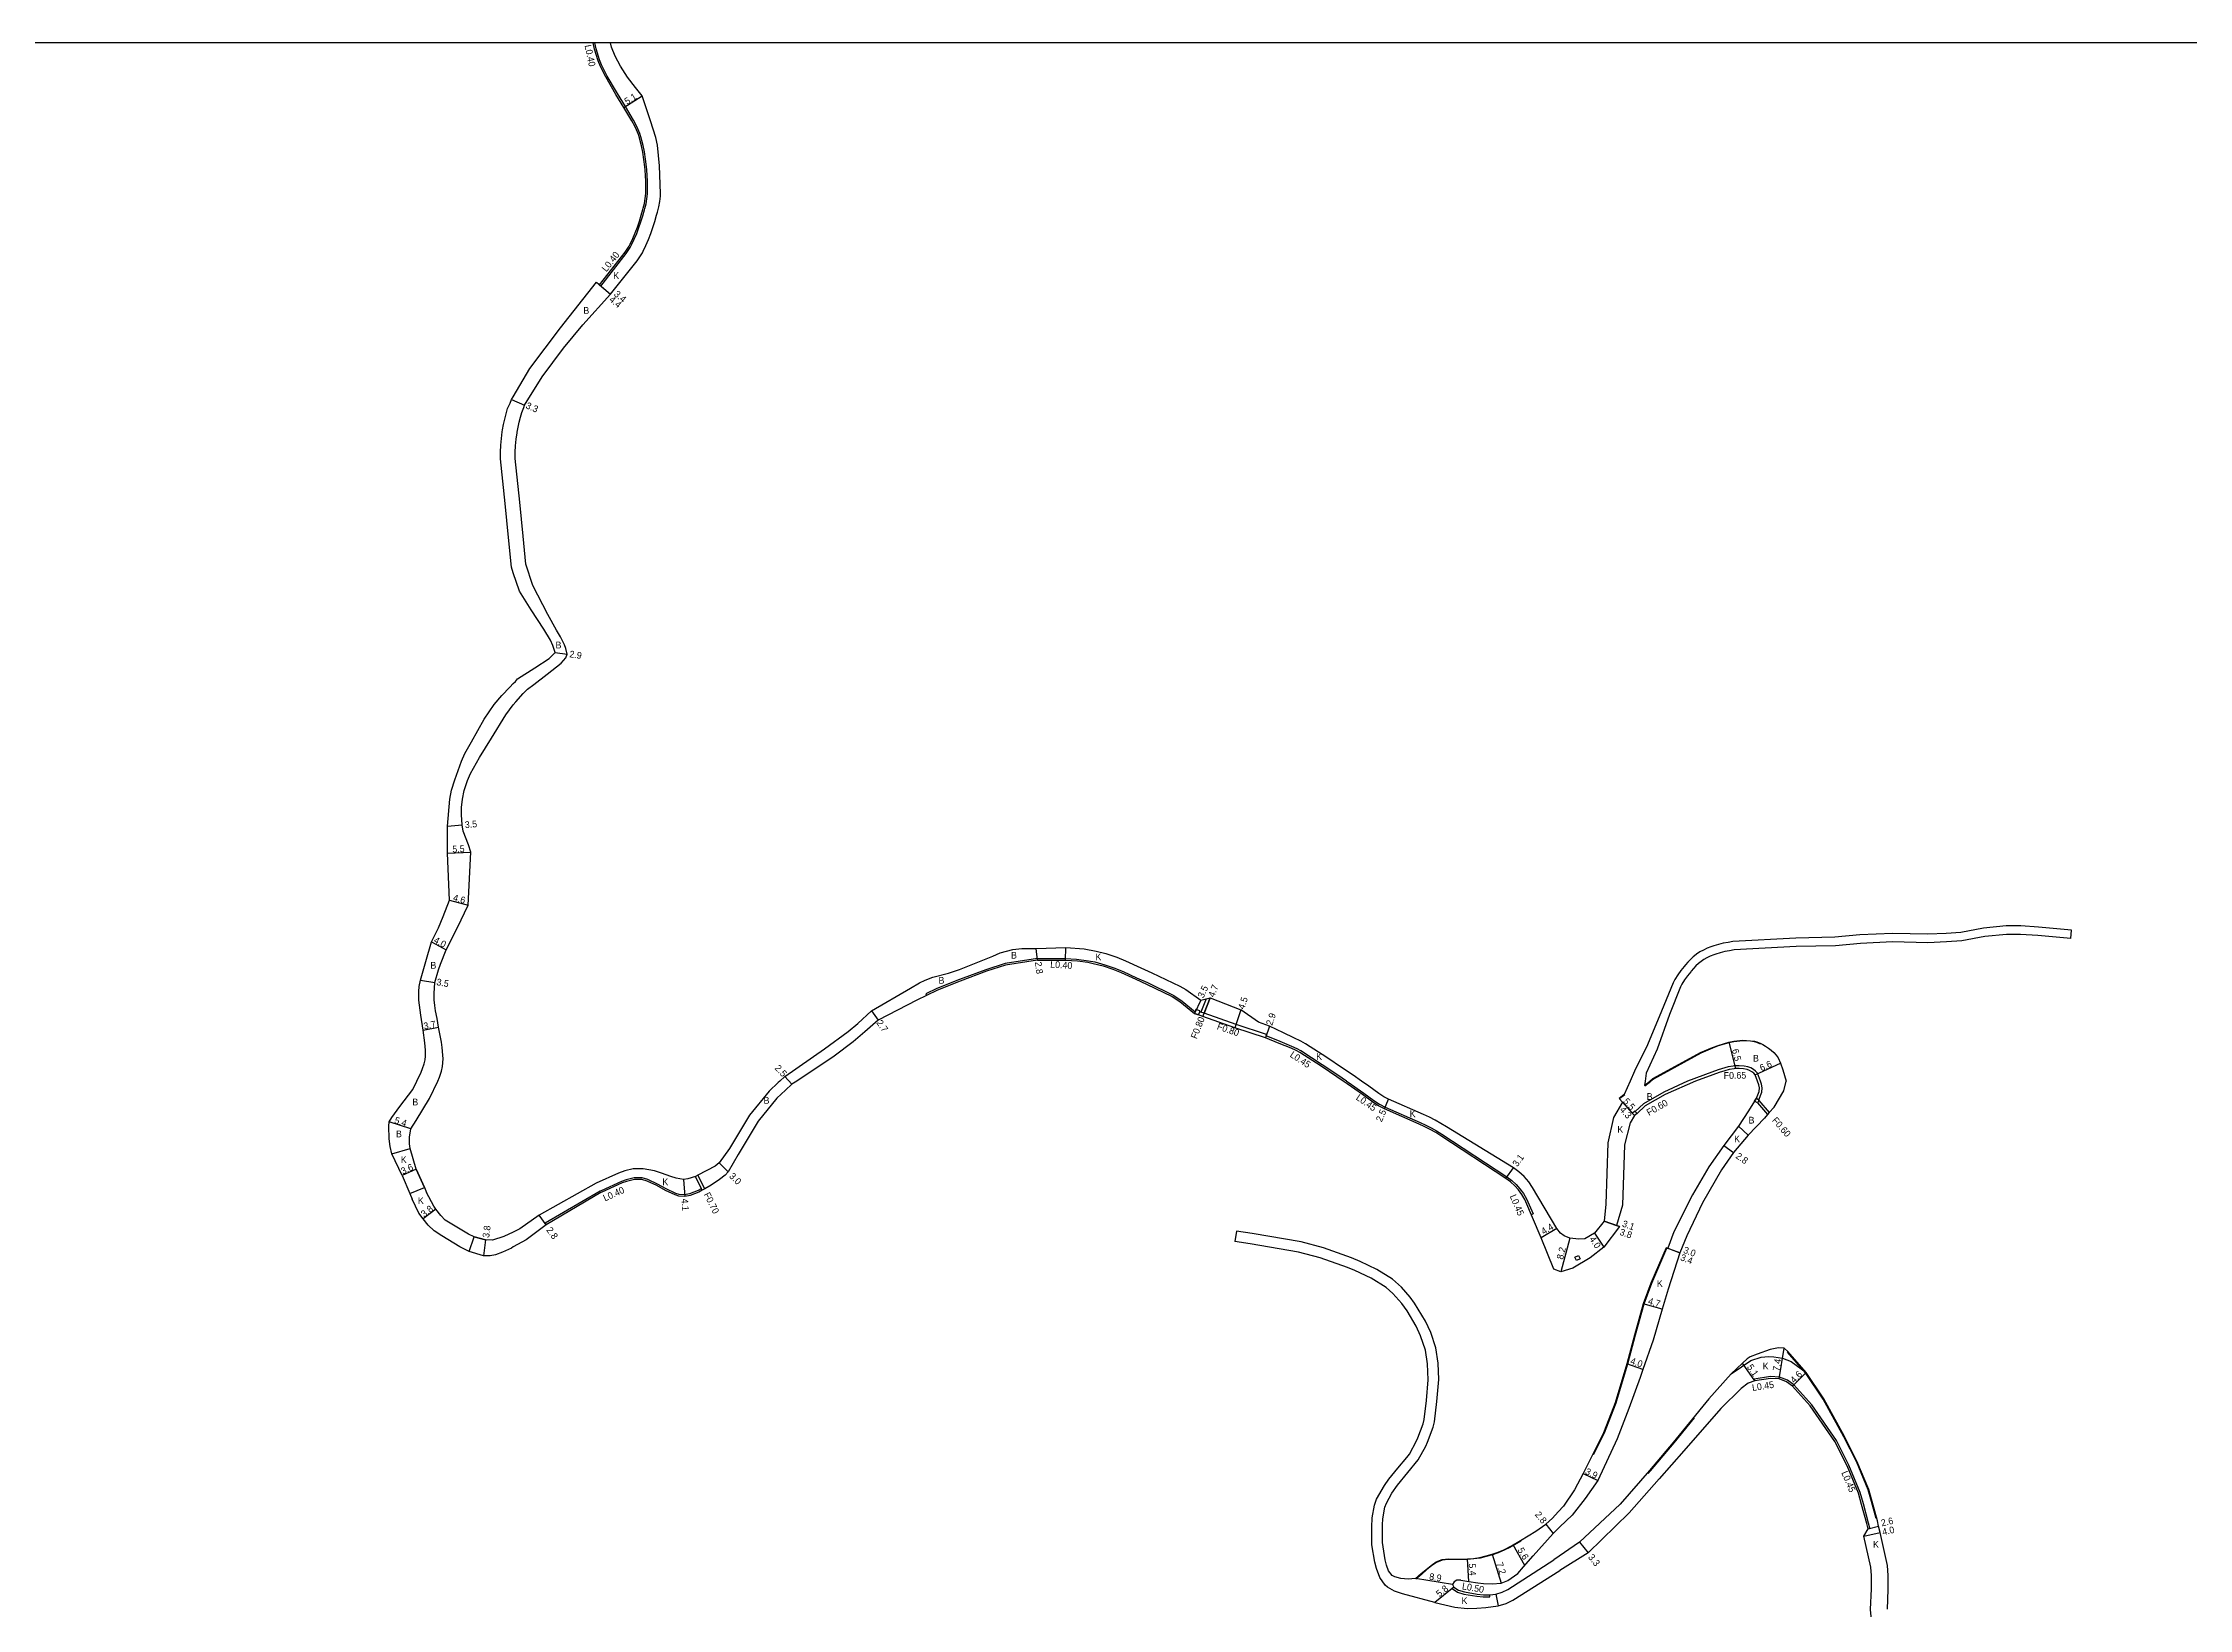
# Model space of a CAD drawing. Header units: metres. Extents: x -28000 to -24000, y -105000 to -102000.
# Drawn here: x -26394 to -25884, y -102372 to -102000 of the extents above; entities that cross this region are included whole.
import ezdxf

# ---------------------------------------------------------------- set-up
doc = ezdxf.new("R2010")
doc.units = ezdxf.units.M
doc.header["$LTSCALE"] = 2.5
for name, color, linetype in [('側溝・桝', 7, 'Continuous'), ('図郭', 7, 'Continuous'), ('幅員', 7, 'Continuous'), ('歩道・分離帯・安全施設', 7, 'Continuous'), ('舗装', 7, 'Continuous'), ('道路', 7, 'Continuous')]:
    doc.layers.add(name, color=color, linetype=linetype)
doc.styles.get("Standard").update_dxf_attribs({"font": ''})
doc.styles.get('Standard').set_extended_font_data('@MS PGothic')

msp = doc.modelspace()

# ---------------------------------------------------------------- linework, layer by layer
at = {"layer": '側溝・桝'}
for points in [[(-26251.86, -102022.28), (-26252.11, -102021.53), (-26252.56, -102020.37), (-26252.97, -102019.54), (-26253.66, -102018.33), (-26255.54, -102015.12), (-26257.43, -102012.01), (-26259.85, -102007.87), (-26261.24, -102005.17), (-26261.71, -102003.99), (-26262.52, -102001.41), (-26262.81, -102000)], [(-26261.69, -102057.49), (-26261.38, -102057.75), (-26255.35, -102050), (-26254.4, -102048.57), (-26254.06, -102047.94), (-26253.43, -102046.61), (-26252.85, -102045.25), (-26252.33, -102043.87), (-26251.85, -102042.47), (-26251.41, -102041.06), (-26251.01, -102039.65), (-26250.92, -102039.33), (-26250.65, -102038.18), (-26250.45, -102037), (-26250.32, -102035.82), (-26250.31, -102035.55), (-26250.26, -102034.2), (-26250.28, -102032.85), (-26250.35, -102031.49), (-26250.46, -102030.15), (-26250.53, -102029.41), (-26250.75, -102027.63), (-26251.04, -102025.87), (-26251.36, -102024.33), (-26251.64, -102023.14), (-26251.86, -102022.28)], [(-26157.69, -102217.44), (-26165.32, -102218.68), (-26169.93, -102220.12), (-26176.16, -102222.45), (-26181.55, -102224.59), (-26184.21, -102225.86), (-26184.03, -102226.22)], [(-26157.69, -102217.44), (-26150.98, -102217.43), (-26148.38, -102217.61), (-26145.52, -102217.99), (-26144.03, -102218.28), (-26141.66, -102218.94), (-26139.53, -102219.68), (-26137.34, -102220.57), (-26134.15, -102222.03), (-26131.56, -102223.19), (-26125.24, -102226.22), (-26123.26, -102227.58), (-26120.2, -102230.13)], [(-26103.24, -102235.51), (-26110.49, -102233.14), (-26118.07, -102230.48), (-26118.83, -102230.21), (-26119.13, -102230.11)], [(-26117.61, -102227.07), (-26118.83, -102230.21)], [(-26116.66, -102226.84), (-26118.07, -102230.48)], [(-26103.35, -102235.84), (-26103.5, -102236.27)], [(-26103.35, -102235.84), (-26103.24, -102235.51)], [(-26084.25, -102246.56), (-26086.32, -102245.17), (-26090.06, -102242.69), (-26095.1, -102239.4), (-26096.01, -102238.91), (-26097.21, -102238.35), (-26100.04, -102237.2), (-26103.35, -102235.84)], [(-26084.25, -102246.56), (-26083.84, -102246.84), (-26080.17, -102249.42), (-26077.74, -102251.2), (-26076.43, -102252.05), (-26075.05, -102252.79), (-26066.79, -102256.4), (-26065.44, -102257.02), (-26064.13, -102257.68), (-26062.85, -102258.4), (-26061.57, -102259.17), (-26046.14, -102269.31), (-26044.99, -102270.17), (-26043.97, -102271.11), (-26043.05, -102272.15), (-26042.23, -102273.29), (-26041.47, -102274.53), (-26039.94, -102278.14), (-26040.36, -102278.31)], [(-26003.22, -102246.57), (-26008.84, -102249.2), (-26013.67, -102251.95), (-26015.68, -102253.76)], [(-25985.93, -102246.57), (-25986.62, -102244.73), (-25987.06, -102244.19), (-25987.6, -102243.8), (-25988.23, -102243.44), (-25988.89, -102243.2), (-25989.82, -102243.02), (-25990.94, -102242.92), (-25991.85, -102242.95), (-25992.41, -102243), (-25993.58, -102243.22), (-25994.42, -102243.44), (-25995.93, -102243.92), (-25997.48, -102244.48), (-26003.22, -102246.57)], [(-25986.32, -102251.01), (-25985.61, -102249.18), (-25985.53, -102248.16), (-25985.65, -102247.32), (-25985.93, -102246.57)], [(-25986.62, -102251.76), (-25984.24, -102254.51)], [(-25986.29, -102251.22), (-25983.84, -102254.06)], [(-26237.5, -102272.13), (-26237.52, -102272.15), (-26238.3, -102272.59), (-26240.32, -102273.36), (-26241.49, -102273.62), (-26242.74, -102273.52), (-26243.56, -102273.24), (-26245.87, -102272.18), (-26247.93, -102271.03), (-26250.2, -102269.95), (-26251.59, -102269.52), (-26253.47, -102269.52), (-26255.39, -102270.01), (-26256.44, -102270.41), (-26261.33, -102272.61), (-26261.55, -102272.72), (-26274.57, -102280.33)], [(-26237.32, -102272.49), (-26237.5, -102272.13), (-26238.92, -102269.26)], [(-26236.71, -102272.15), (-26238.31, -102268.93)], [(-26274.57, -102280.33), (-26274.37, -102280.68)], [(-25978.01, -102318.68), (-25979.49, -102317.58), (-25981.37, -102316.87), (-25983.53, -102316.75), (-25987.4, -102317.34), (-25987.29, -102317.77)], [(-25961.48, -102346.99), (-25962.22, -102344.3), (-25964.95, -102337.78), (-25967.89, -102331.95), (-25973.74, -102323.44), (-25978.01, -102318.68)], [(-25960.37, -102352.89), (-25959.93, -102352.79), (-25960.23, -102351.54), (-25961.48, -102346.99)], [(-26058.77, -102366.79), (-26059.17, -102367.13), (-26057.85, -102367.96), (-26056.35, -102368.4), (-26053.3, -102368.94), (-26051.75, -102369.11), (-26050.2, -102369.06), (-26050.24, -102368.56)]]:
    msp.add_lwpolyline(points, dxfattribs=at)
for points in [[(-26120.34, -102230.53), (-26119.39, -102230.86), (-26119.13, -102230.11), (-26119.06, -102229.92), (-26120.01, -102229.59), (-26120.2, -102230.13)], [(-25986.88, -102250.66), (-25986.32, -102251.01), (-25986.2, -102251.08), (-25986.29, -102251.22), (-25986.62, -102251.76), (-25987.3, -102251.34)], [(-26015.83, -102254.78), (-26016.37, -102254.18), (-26015.78, -102253.65), (-26015.68, -102253.76), (-26015.24, -102254.24)], [(-26029.98, -102288.41), (-26029.17, -102288.02), (-26028.78, -102288.83), (-26029.59, -102289.22)]]:
    msp.add_lwpolyline(points, close=True, dxfattribs=at)
at = {"layer": '図郭'}
msp.add_lwpolyline([(-26400, -102600), (-25600, -102600), (-25600, -102000), (-26400, -102000)], close=True, dxfattribs=at)
at = {"layer": '幅員'}
for points in [[(-26255.89, -102015.33), (-26251.58, -102012.59)], [(-26262.45, -102056.84), (-26259.09, -102059.69)], [(-26261.69, -102057.49), (-26259.09, -102059.69)], [(-26282.57, -102084.69), (-26279.54, -102086.01)], [(-26272.24, -102144.76), (-26269.37, -102145.21)], [(-26297.83, -102186.03), (-26294.34, -102185.75)], [(-26297.78, -102192.45), (-26292.28, -102192.22)], [(-26297.32, -102203.61), (-26292.87, -102204.8)], [(-26301.63, -102213.5), (-26298.12, -102215.4)], [(-26157.69, -102217.84), (-26158, -102215.05)], [(-26304.23, -102222.58), (-26300.78, -102223.18)], [(-26197.07, -102229.85), (-26195.53, -102232.07)], [(-26118.86, -102227.36), (-26120.34, -102230.53)], [(-26118.36, -102231.23), (-26116.66, -102226.84)], [(-26109.34, -102229.62), (-26110.75, -102233.89)], [(-26303.56, -102234.49), (-26299.93, -102233.78)], [(-26102.58, -102233.52), (-26103.5, -102236.27)], [(-25993.47, -102237.31), (-25991.81, -102243.6)], [(-26217.7, -102245.5), (-26215.99, -102247.32)], [(-25987.19, -102245.06), (-25981.17, -102242.35)], [(-26075.25, -102253.19), (-26074.24, -102250.9)], [(-26015.83, -102254.78), (-26019.52, -102250.69)], [(-26015.83, -102254.78), (-26018.71, -102251.58)], [(-26306.49, -102257.94), (-26311.63, -102256.28)], [(-25994.61, -102261.89), (-25992.32, -102263.5)], [(-26305.28, -102267.48), (-26308.56, -102268.97)], [(-26233.26, -102266), (-26231.12, -102268.1)], [(-26046.39, -102269.68), (-26044.58, -102267.17)], [(-26241.74, -102269.93), (-26241.46, -102274.02)], [(-26300.6, -102277), (-26303.6, -102279.33)], [(-26274.37, -102280.68), (-26276.01, -102278.41)], [(-26034.26, -102281.55), (-26038.04, -102283.79)], [(-26025.35, -102282.67), (-26023.13, -102286)], [(-26019.43, -102281.08), (-26023.01, -102279.82)], [(-26023.01, -102279.82), (-26020.09, -102280.85)], [(-26288.78, -102284.27), (-26289.28, -102288.04)], [(-26031.24, -102283.92), (-26033.32, -102291.86)], [(-26005.1, -102287.34), (-26008.29, -102286.14)], [(-26007.91, -102286.28), (-26005.1, -102287.34)], [(-26009.23, -102300.75), (-26013.77, -102299.5)], [(-25981.46, -102317.31), (-25980.3, -102310.01)], [(-26013.86, -102315.04), (-26017.64, -102313.73)], [(-25987.29, -102317.77), (-25990.15, -102313.55)], [(-25975.08, -102315.75), (-25978.32, -102319.01)], [(-26028.07, -102339.78), (-26024.55, -102341.47)], [(-26036.93, -102351.81), (-26035.18, -102354)], [(-25961.4, -102354.65), (-25957.5, -102353.76)], [(-25960.37, -102352.89), (-25957.84, -102352.3)], [(-26049.66, -102358.97), (-26047.49, -102365.83)], [(-26041.88, -102361.6), (-26044.68, -102356.75)], [(-26028.9, -102356.06), (-26026.82, -102358.63)], [(-26055.2, -102365.44), (-26055.54, -102360.05)], [(-26059.07, -102366.14), (-26067.86, -102364.74)], [(-26058.77, -102366.79), (-26063.29, -102370.42)], [(-26048.74, -102368.41), (-26048.21, -102371.18)]]:
    msp.add_lwpolyline(points, dxfattribs=at)
at = {"layer": '歩道・分離帯・安全施設'}
for points in [[(-25985.9, -102237.79), (-25986.08, -102237.7), (-25986.81, -102237.43), (-25987.35, -102237.24), (-25988.29, -102237.13), (-25990.08, -102237.04), (-25992.24, -102237.24), (-25993.43, -102237.46), (-25995.94, -102238.24), (-25997.28, -102238.74), (-26000.06, -102239.95), (-26011.36, -102246.1), (-26011.94, -102246.57)], [(-26013.35, -102247.7), (-26011.94, -102246.57)], [(-26018.17, -102249.86), (-26019.3, -102250.71)], [(-26008.21, -102286.33), (-26011.82, -102294.63), (-26013.62, -102299.55), (-26015.71, -102306.94), (-26017.5, -102313.77), (-26019.97, -102321.99)], [(-25958.45, -102350.49), (-25959.56, -102346.46), (-25960.33, -102343.65), (-25963.14, -102336.94), (-25966.11, -102331.04), (-25971.02, -102322.14), (-25975.19, -102315.85), (-25979.5, -102310.94)], [(-26019.97, -102321.99), (-26020.29, -102323.07), (-26023.03, -102330.16), (-26025.66, -102335.36)], [(-26001.67, -102326.55), (-26006.53, -102332.5)], [(-26006.53, -102332.5), (-26012.14, -102339.18), (-26012.67, -102339.79)], [(-26042.84, -102355.86), (-26045.44, -102357.36), (-26046.81, -102358.01), (-26048.19, -102358.6), (-26049.61, -102359.11), (-26051.07, -102359.52), (-26052.54, -102359.85), (-26054.03, -102360.08), (-26055.54, -102360.2), (-26057.04, -102360.24), (-26060.03, -102360.22), (-26061.49, -102360.39), (-26062.85, -102360.92), (-26064.08, -102361.74), (-26065.24, -102362.67), (-26066.38, -102363.65), (-26067.76, -102364.86)]]:
    msp.add_lwpolyline(points, dxfattribs=at)
at = {"layer": '舗装'}
for points in [[(-26261.69, -102057.49), (-26259.09, -102059.69)], [(-26150.99, -102217.83), (-26150.94, -102214.82)], [(-26019.52, -102250.69), (-26018.71, -102251.58), (-26016.37, -102254.18), (-26015.83, -102254.78)], [(-25988.82, -102259.4), (-25991.11, -102257.32)], [(-26310.99, -102263.86), (-26306.64, -102262.61)], [(-26241.74, -102269.93), (-26241.46, -102274.02)], [(-25992.86, -102316.11), (-25990.45, -102314.44), (-25988.18, -102312.9), (-25985.79, -102312.18), (-25984.03, -102311.99), (-25982.78, -102312.06), (-25980.68, -102312.38), (-25978.66, -102313.15), (-25975.08, -102315.75)]]:
    msp.add_lwpolyline(points, dxfattribs=at)
at = {"layer": '道路'}
for points in [[(-26282.18, -102084.03), (-26278.25, -102077.33), (-26271, -102067.65), (-26262.45, -102056.84), (-26261.69, -102057.49), (-26255.6, -102049.67), (-26254.68, -102048.24), (-26254.42, -102047.76), (-26253.79, -102046.45), (-26253.22, -102045.1), (-26252.7, -102043.73), (-26252.23, -102042.34), (-26251.79, -102040.94), (-26251.39, -102039.54), (-26251.31, -102039.23), (-26251.04, -102038.1), (-26250.85, -102036.95), (-26250.72, -102035.79), (-26250.71, -102035.53), (-26250.66, -102034.2), (-26250.68, -102032.86), (-26250.75, -102031.52), (-26250.86, -102030.19), (-26250.93, -102029.45), (-26251.14, -102027.69), (-26251.43, -102025.94), (-26251.75, -102024.42), (-26252.02, -102023.23), (-26252.19, -102022.58), (-26252.46, -102021.72), (-26252.89, -102020.64), (-26253.31, -102019.75), (-26254, -102018.53), (-26255.89, -102015.33), (-26257.78, -102012.22), (-26260.2, -102008.07), (-26261.47, -102005.6), (-26262.05, -102004.25), (-26262.9, -102001.51), (-26263.22, -102000)], [(-26282.18, -102157.22), (-26281.61, -102156.46), (-26279.8, -102154.48), (-26278.82, -102153.52), (-26277.29, -102152.39), (-26274.13, -102149.93), (-26270.84, -102147.28), (-26269.72, -102146.03), (-26269.37, -102145.21), (-26269.73, -102143.83), (-26270.04, -102142.93), (-26270.95, -102141.02), (-26271.88, -102139.49), (-26273.97, -102135.75), (-26277.51, -102128.89), (-26279.17, -102123.82), (-26279.87, -102117.12), (-26280.63, -102109.05), (-26281.72, -102098.74), (-26281.71, -102097.2), (-26281.63, -102095.66), (-26281.49, -102094.12), (-26281.27, -102092.6), (-26281.25, -102092.47), (-26281.02, -102091.27), (-26280.77, -102090.08), (-26280.47, -102088.9), (-26280.12, -102087.74), (-26279.71, -102086.59), (-26279.54, -102086.01), (-26275.35, -102079.29), (-26270.24, -102072.47), (-26265.63, -102066.93), (-26259.09, -102059.69), (-26252.76, -102051.72), (-26251.52, -102049.84), (-26251.32, -102049.47), (-26250.66, -102048.1), (-26250.06, -102046.7), (-26249.51, -102045.28), (-26249.01, -102043.84), (-26248.55, -102042.38), (-26248.12, -102040.92), (-26247.91, -102040.16), (-26247.62, -102038.92), (-26247.39, -102037.66), (-26247.24, -102036.4), (-26247.19, -102035.75), (-26247.44, -102029.21), (-26247.93, -102024.31), (-26248.31, -102022.47), (-26249.59, -102018.5), (-26251.58, -102012.59), (-26253.14, -102010.57), (-26255.02, -102008.15), (-26256.73, -102005.5), (-26258.01, -102003.17), (-26258.84, -102001.04), (-26259.11, -102000)], [(-26282.18, -102125.85), (-26282.61, -102124.55), (-26283.35, -102117.48), (-26284.11, -102109.41), (-26285.23, -102098.8), (-26285.22, -102097.18), (-26285.15, -102095.56), (-26285.01, -102093.95), (-26284.79, -102092.35), (-26284.71, -102091.86), (-26284.48, -102090.59), (-26284.21, -102089.33), (-26283.9, -102088.08), (-26283.54, -102086.84), (-26282.95, -102085.56), (-26282.57, -102084.69), (-26282.18, -102084.03)], [(-26282.18, -102152.12), (-26281.69, -102151.63), (-26281.14, -102151.07), (-26277.09, -102148.45), (-26273.62, -102146.17), (-26272.24, -102144.76), (-26272.78, -102143.13), (-26273.37, -102141.87), (-26274.94, -102139.2), (-26277.96, -102134.68), (-26280.74, -102130.25), (-26282.18, -102125.85)], [(-26301.63, -102213.5), (-26299.95, -102210.18), (-26298.8, -102207.51), (-26297.32, -102203.61), (-26297.78, -102192.45), (-26297.83, -102186.03), (-26297.28, -102179.65), (-26296.88, -102177.51), (-26296.08, -102174.99), (-26294.52, -102170.59), (-26293.7, -102168.8), (-26292.07, -102165.96), (-26289.12, -102160.63), (-26286.72, -102157.12), (-26284.89, -102154.97), (-26283.03, -102152.98), (-26282.18, -102152.12)], [(-26300.1, -102246.56), (-26299.67, -102245.68), (-26299.21, -102244.22), (-26299, -102243.09), (-26298.87, -102241.32), (-26298.88, -102240.4), (-26299.05, -102238.58), (-26299.24, -102237.32), (-26299.93, -102233.78), (-26300.3, -102231.71), (-26300.68, -102229.9), (-26300.85, -102228.59), (-26300.94, -102227.31), (-26300.94, -102225.74), (-26300.78, -102223.18), (-26299.91, -102220.16), (-26299.45, -102218.77), (-26298.12, -102215.4), (-26295.46, -102210.11), (-26292.87, -102204.8), (-26292.28, -102192.22), (-26292.82, -102190.46), (-26294.08, -102187.2), (-26294.34, -102185.75), (-26294.49, -102183.33), (-26294.48, -102181.58), (-26294.26, -102179.65), (-26293.82, -102177.59), (-26293.04, -102175.15), (-26292.34, -102173.52), (-26290.24, -102169.71), (-26287.37, -102165.16), (-26283.95, -102159.58), (-26282.18, -102157.22)], [(-25912.04, -102210.73), (-25919.9, -102210.03), (-25924.07, -102209.73), (-25927.56, -102209.72), (-25932.9, -102210.29), (-25938.33, -102211.25), (-25941.83, -102211.53), (-25946.19, -102211.71), (-25954.54, -102211.5), (-25962.3, -102211.87), (-25968.22, -102212.43), (-25977.53, -102212.6), (-25992.48, -102213.44), (-25993.62, -102213.62), (-25994.76, -102213.84), (-25995.89, -102214.11), (-25997, -102214.44), (-25997.72, -102214.69), (-25998.6, -102215.04), (-25999.46, -102215.45), (-26000.29, -102215.91), (-26001.08, -102216.42), (-26001.22, -102216.52), (-26001.91, -102217.08), (-26002.55, -102217.68), (-26003.16, -102218.32), (-26003.75, -102218.98), (-26004.04, -102219.33), (-26004.82, -102220.32), (-26005.55, -102221.35), (-26006.22, -102222.41), (-26006.67, -102223.21), (-26009.4, -102229.99), (-26012.72, -102237.94), (-26015.84, -102244.23), (-26016.88, -102246.57)], [(-25912.22, -102212.72), (-25912.04, -102210.73)], [(-26305.09, -102246.56), (-26304.1, -102244.49), (-26303.71, -102243.55), (-26303.35, -102242.5), (-26303.12, -102241.53), (-26303, -102240.62), (-26303, -102239.27), (-26303.17, -102237.49), (-26303.56, -102234.49), (-26304.14, -102230.9), (-26304.58, -102227.38), (-26304.6, -102225.33), (-26304.51, -102224.12), (-26304.23, -102222.58), (-26302.99, -102218.14), (-26301.63, -102213.5)], [(-26218.83, -102246.56), (-26217.7, -102245.5), (-26208.26, -102238.88), (-26202.63, -102234.79), (-26200.33, -102232.88), (-26197.07, -102229.85), (-26187.85, -102224.5), (-26185.7, -102223.21), (-26184.33, -102222.58), (-26182.5, -102221.91), (-26178.8, -102220.92), (-26176.22, -102220.08), (-26168.27, -102216.9), (-26166.51, -102216.12), (-26163.55, -102215.32), (-26161.35, -102215.05), (-26158, -102215.05), (-26150.94, -102214.82), (-26146.58, -102215.13), (-26143.74, -102215.69), (-26141.43, -102216.27), (-26138.78, -102217.18), (-26136.72, -102217.99), (-26133.08, -102219.66), (-26130.47, -102220.83), (-26123.84, -102224), (-26122.43, -102224.84), (-26118.86, -102227.36), (-26117.61, -102227.07), (-26117.25, -102226.98), (-26116.66, -102226.84), (-26109.34, -102229.62)], [(-25912.22, -102212.72), (-25920.06, -102212.02), (-25924.14, -102211.73), (-25927.46, -102211.72), (-25932.62, -102212.27), (-25938.08, -102213.23), (-25941.7, -102213.52), (-25946.18, -102213.71), (-25954.52, -102213.5), (-25962.15, -102213.86), (-25968.11, -102214.43), (-25977.46, -102214.6), (-25992.19, -102215.43), (-25993.29, -102215.6), (-25994.38, -102215.82), (-25995.46, -102216.08), (-25996.53, -102216.4), (-25997.01, -102216.58), (-25997.83, -102216.91), (-25998.62, -102217.29), (-25999.38, -102217.72), (-26000.02, -102218.15), (-26000.66, -102218.67), (-26001.26, -102219.24), (-26001.83, -102219.84), (-26002.37, -102220.47), (-26002.49, -102220.61), (-26003.24, -102221.56), (-26003.93, -102222.54), (-26004.57, -102223.56), (-26004.89, -102224.15), (-26007.55, -102230.75), (-26010.46, -102239.02), (-26013.06, -102244.68), (-26013.32, -102246.57)], [(-26157.69, -102217.84), (-26165.23, -102219.07), (-26169.8, -102220.5), (-26176.02, -102222.82), (-26181.39, -102224.96), (-26184.03, -102226.22), (-26186.34, -102227.33), (-26195.53, -102232.07), (-26198.66, -102234.9), (-26201.43, -102237.23), (-26205.97, -102240.67), (-26214.85, -102246.56)], [(-26157.69, -102217.84), (-26150.99, -102217.83), (-26148.18, -102218.02), (-26145.68, -102218.36), (-26144.42, -102218.61), (-26142.04, -102219.23), (-26139.78, -102220.01), (-26137.79, -102220.8), (-26134.32, -102222.39), (-26131.73, -102223.56), (-26125.69, -102226.45), (-26123.81, -102227.64), (-26120.34, -102230.53)], [(-26085.06, -102246.56), (-26086.57, -102245.55), (-26090.31, -102243.07), (-26095.33, -102239.79), (-26096.21, -102239.31), (-26097.39, -102238.77), (-26100.21, -102237.61), (-26103.5, -102236.27), (-26110.75, -102233.89), (-26118.36, -102231.23), (-26119.39, -102230.86), (-26120.34, -102230.53)], [(-26080.66, -102246.56), (-26082.68, -102245.15), (-26085.18, -102243.47), (-26088.94, -102240.98), (-26093.96, -102237.7), (-26095.09, -102237.07), (-26096.73, -102236.28), (-26099.19, -102235.14), (-26102.58, -102233.52), (-26105.14, -102232.55), (-26109.34, -102229.62)], [(-26012.18, -102246.57), (-26011.45, -102245.98), (-26000.13, -102239.82), (-25997.33, -102238.6), (-25995.99, -102238.1), (-25993.47, -102237.31), (-25992.26, -102237.1), (-25990.09, -102236.89), (-25988.27, -102236.98), (-25987.31, -102237.1), (-25986.76, -102237.29), (-25986.02, -102237.57), (-25985.32, -102237.91), (-25984.69, -102238.27), (-25984.01, -102238.73), (-25983.36, -102239.24), (-25982.74, -102239.79), (-25982.18, -102240.39), (-25981.68, -102241.04), (-25981.17, -102242.35), (-25980.61, -102243.88), (-25979.81, -102246.57)], [(-26308.56, -102268.97), (-26310.99, -102263.86), (-26311.45, -102262.13), (-26311.69, -102260.3), (-26311.74, -102257.32), (-26311.63, -102256.28), (-26311.05, -102255.26), (-26309.13, -102252.63), (-26306.05, -102248.54), (-26305.09, -102246.56)], [(-26305.28, -102267.48), (-26306.64, -102262.61), (-26306.84, -102261.45), (-26306.84, -102259.93), (-26306.49, -102257.94), (-26305.25, -102255.96), (-26302.08, -102250.68), (-26300.1, -102246.56)], [(-26218.83, -102246.56), (-26219.22, -102246.93), (-26221.38, -102248.95), (-26226.05, -102254.66), (-26230.82, -102262.61), (-26233.26, -102266), (-26234.26, -102266.75), (-26238.31, -102268.93), (-26238.92, -102269.26), (-26240.72, -102269.82), (-26241.74, -102269.93), (-26243.47, -102269.64), (-26244.75, -102269.25), (-26246.95, -102268.42), (-26248.62, -102267.88), (-26251.32, -102267.41), (-26253.67, -102267.38), (-26255.71, -102267.89), (-26257.16, -102268.44), (-26262.51, -102270.85), (-26276.01, -102278.41), (-26280.61, -102281.68), (-26282.18, -102282.43), (-26284.46, -102283.52), (-26287.14, -102284.34), (-26288.78, -102284.27)], [(-26214.85, -102246.56), (-26215.99, -102247.32), (-26217.51, -102248.74), (-26219.54, -102250.66), (-26224, -102256.11), (-26228.73, -102263.98), (-26231.12, -102268.1), (-26231.84, -102268.91), (-26233.23, -102269.95), (-26235.16, -102271.27), (-26236.71, -102272.15), (-26237.32, -102272.49), (-26238.13, -102272.95), (-26240.2, -102273.75), (-26241.46, -102274.02), (-26242.82, -102273.92), (-26243.71, -102273.61), (-26246.05, -102272.54), (-26248.11, -102271.39), (-26250.34, -102270.32), (-26251.65, -102269.92), (-26253.42, -102269.92), (-26255.27, -102270.4), (-26256.28, -102270.78), (-26261.16, -102272.97), (-26261.36, -102273.07), (-26274.37, -102280.68)], [(-26033.32, -102291.86), (-26034.97, -102291.23), (-26038.04, -102283.79), (-26041.87, -102274.73), (-26042.61, -102273.54), (-26043.41, -102272.43), (-26044.29, -102271.42), (-26045.28, -102270.51), (-26046.39, -102269.68), (-26061.81, -102259.55), (-26063.07, -102258.79), (-26064.34, -102258.08), (-26065.64, -102257.42), (-26066.97, -102256.81), (-26075.25, -102253.19), (-26076.66, -102252.44), (-26077.99, -102251.57), (-26080.43, -102249.78), (-26084.09, -102247.21), (-26085.06, -102246.56)], [(-26025.35, -102282.67), (-26027.6, -102284.03), (-26029.06, -102284.15), (-26031.24, -102283.92), (-26032.55, -102283.31), (-26033.43, -102282.73), (-26034.26, -102281.55), (-26040.03, -102271.82), (-26040.98, -102270.49), (-26042.07, -102269.25), (-26043.29, -102268.13), (-26044.58, -102267.17), (-26060.51, -102257.41), (-26061.82, -102256.62), (-26063.17, -102255.87), (-26064.55, -102255.17), (-26065.95, -102254.53), (-26074.24, -102250.9), (-26075.39, -102250.29), (-26076.57, -102249.51), (-26078.97, -102247.75), (-26080.66, -102246.56)], [(-26016.88, -102246.57), (-26018.3, -102249.77)], [(-26001.32, -102246.57), (-26008.55, -102249.78), (-26013.28, -102252.48), (-26015.24, -102254.24), (-26015.83, -102254.78)], [(-26013.46, -102247.6), (-26012.18, -102246.57)], [(-26013.32, -102246.57), (-26013.46, -102247.6)], [(-25986.62, -102246.57), (-25987.19, -102245.06), (-25987.51, -102244.67), (-25987.96, -102244.34), (-25988.51, -102244.03), (-25989.06, -102243.82), (-25989.91, -102243.67), (-25990.96, -102243.57), (-25991.81, -102243.6), (-25992.14, -102243.63), (-25993.38, -102243.84), (-25994.36, -102244.1), (-25995.7, -102244.52), (-25997.25, -102245.09), (-26001.32, -102246.57)], [(-25986.88, -102250.66), (-25986.25, -102249.03), (-25986.18, -102248.18), (-25986.28, -102247.48), (-25986.62, -102246.57)], [(-25982.68, -102252.76), (-25980.33, -102248.88), (-25979.81, -102246.57)], [(-25986.88, -102250.66), (-25987.3, -102251.34), (-25988.73, -102253.64), (-25991.11, -102257.32), (-25994.61, -102261.89), (-25998.19, -102266.91), (-26002.06, -102273.63), (-26006.46, -102282.41), (-26007.91, -102286.28), (-26008.29, -102286.14), (-26011.95, -102294.58), (-26013.77, -102299.5), (-26015.85, -102306.9), (-26017.64, -102313.73), (-26020.43, -102323.02), (-26023.17, -102330.1), (-26028.07, -102339.78), (-26030.09, -102343.66), (-26032.71, -102347.51)], [(-26018.71, -102251.58), (-26020.8, -102255.2), (-26022.19, -102261.23), (-26022.68, -102275.78), (-26023.01, -102279.82), (-26025.35, -102282.67)], [(-26018.3, -102249.77), (-26019.52, -102250.69), (-26018.71, -102251.58)], [(-25982.68, -102252.76), (-25983.84, -102254.06), (-25984.24, -102254.51), (-25984.99, -102255.36), (-25988.82, -102259.4), (-25992.32, -102263.5), (-25995.14, -102267.62), (-25999.65, -102275.51), (-26003.41, -102283.32), (-26005.1, -102287.34), (-26007.81, -102295.99), (-26009.23, -102300.75), (-26011.44, -102308.14), (-26013.86, -102315.04), (-26014.53, -102316.95), (-26017.19, -102324.34), (-26019.96, -102331.51), (-26024.55, -102341.47), (-26027.57, -102345.72), (-26030.62, -102349.64), (-26033.57, -102352.45), (-26035.18, -102354), (-26039.88, -102359.3)], [(-26015.83, -102254.78), (-26016.89, -102256.47), (-26018.21, -102261.75), (-26018.68, -102276.01), (-26020.09, -102280.85), (-26019.43, -102281.08), (-26023.13, -102286), (-26026.34, -102288.52), (-26030.49, -102290.97), (-26033.32, -102291.86)], [(-26305.28, -102267.48), (-26303.3, -102271.85)], [(-26305.28, -102267.48), (-26303.3, -102271.85)], [(-26308.56, -102268.97), (-26306.78, -102273.26)], [(-26308.56, -102268.97), (-26306.78, -102273.26)], [(-26303.3, -102271.85), (-26302.76, -102273.04)], [(-26306.78, -102273.26), (-26306.22, -102274.61)], [(-26292.63, -102287.03), (-26294.89, -102285.93), (-26299.19, -102283.33), (-26300.97, -102282.12), (-26302.4, -102280.78), (-26303.6, -102279.33), (-26304.59, -102277.92), (-26306.22, -102274.61)], [(-26291.45, -102283.56), (-26292.83, -102282.96), (-26298.38, -102279.58), (-26299.39, -102278.51), (-26300.6, -102277), (-26301.08, -102276.27), (-26302.76, -102273.04)], [(-26274.37, -102280.68), (-26279.15, -102284.31), (-26282.18, -102285.98), (-26282.64, -102286.23), (-26284.75, -102287.2), (-26286.41, -102287.86), (-26287.64, -102288.11), (-26289.28, -102288.04)], [(-26110.42, -102282.19), (-26110.8, -102284.66)], [(-26067.86, -102364.74), (-26069.58, -102364.88), (-26071.32, -102364.75), (-26072.76, -102364.32), (-26073.44, -102363.98), (-26074.29, -102362.91), (-26074.77, -102361.56), (-26075.08, -102360.27), (-26075.69, -102356.16), (-26075.7, -102351.99), (-26075.6, -102350.52), (-26075.11, -102347.78), (-26074.77, -102346.82), (-26073.45, -102344.41), (-26072.15, -102342.58), (-26067.2, -102336.55), (-26065.42, -102333.26), (-26064.99, -102332.3), (-26063.67, -102328.78), (-26063.33, -102327.51), (-26062.77, -102322.71), (-26062.35, -102317.49), (-26062.48, -102313.57), (-26063.02, -102309.95), (-26064.22, -102306.3), (-26065.47, -102303.63), (-26068.07, -102299.32), (-26069.16, -102297.86), (-26071.21, -102295.53), (-26073.34, -102293.6), (-26077.03, -102291.3), (-26080.97, -102289.43), (-26083.03, -102288.56), (-26089.68, -102286.2), (-26095.06, -102284.73), (-26106.7, -102282.77), (-26110.42, -102282.19)], [(-26289.28, -102288.04), (-26292.63, -102287.03)], [(-26289.28, -102288.04), (-26292.63, -102287.03)], [(-26288.78, -102284.27), (-26291.45, -102283.56)], [(-26288.78, -102284.27), (-26291.45, -102283.56)], [(-26063.29, -102370.42), (-26070.93, -102368.38), (-26072.83, -102367.73), (-26074.54, -102366.74), (-26075.05, -102366.27), (-26076.32, -102364.45), (-26077.15, -102362.34), (-26077.55, -102360.86), (-26078.2, -102356.74), (-26078.26, -102352.55), (-26078.12, -102350.31), (-26077.6, -102347.3), (-26077.12, -102345.87), (-26075.24, -102342.63), (-26074.19, -102341.12), (-26072.06, -102338.55), (-26069.9, -102336.01), (-26069.3, -102335.17), (-26067.61, -102332.03), (-26067.3, -102331.31), (-26066.05, -102327.95), (-26065.79, -102326.95), (-26065.26, -102322.46), (-26064.86, -102317.5), (-26064.99, -102313.73), (-26065.47, -102310.52), (-26066.64, -102307.05), (-26067.71, -102304.77), (-26069.88, -102301.14), (-26071.13, -102299.42), (-26073.22, -102297.05), (-26074.84, -102295.63), (-26078.43, -102293.41), (-26082.28, -102291.6), (-26083.99, -102290.88), (-26090.54, -102288.56), (-26095.65, -102287.17), (-26107.12, -102285.23), (-26110.8, -102284.66)], [(-25986.71, -102311.41), (-25988.37, -102312.06), (-25989.1, -102312.52), (-25990.15, -102313.55), (-25992.86, -102316.11), (-25998.22, -102322.08), (-26006.65, -102332.41)], [(-25975.08, -102315.75), (-25979.39, -102310.84), (-25980.3, -102310.01), (-25981.67, -102309.93), (-25983.62, -102310.32), (-25986.71, -102311.41)], [(-25978.32, -102319.01), (-25979.71, -102317.98), (-25981.46, -102317.31), (-25983.5, -102317.2), (-25987.29, -102317.77), (-25988.83, -102318.35), (-25990.49, -102319.61), (-25995.36, -102324.35), (-26004.15, -102334.43)], [(-25955.73, -102371.98), (-25955.56, -102367.29), (-25955.55, -102363.99), (-25955.72, -102361.64), (-25957.5, -102353.76), (-25957.84, -102352.3), (-25958.15, -102351), (-25959.41, -102346.42), (-25960.19, -102343.6), (-25963, -102336.88), (-25965.98, -102330.97), (-25970.89, -102322.07), (-25975.08, -102315.75)], [(-25961.92, -102347.11), (-25962.65, -102344.45), (-25965.36, -102337.97), (-25968.28, -102332.18), (-25974.1, -102323.72), (-25978.32, -102319.01)], [(-26006.65, -102332.41), (-26012.25, -102339.09), (-26019.27, -102347.03), (-26028.9, -102356.06), (-26034.98, -102360.29)], [(-26004.15, -102334.43), (-26009.98, -102341.05), (-26017.12, -102349.12), (-26026.82, -102358.63), (-26033.6, -102362.82)], [(-26067.86, -102364.74), (-26066.48, -102363.53), (-26065.34, -102362.56), (-26064.17, -102361.62), (-26062.92, -102360.79), (-26061.53, -102360.24), (-26060.04, -102360.07), (-26057.04, -102360.09), (-26055.54, -102360.05), (-26054.05, -102359.93), (-26052.57, -102359.7), (-26051.1, -102359.37), (-26049.66, -102358.97), (-26048.25, -102358.46), (-26046.87, -102357.87), (-26045.05, -102356.97), (-26042.92, -102355.73), (-26039.27, -102353.48), (-26036.93, -102351.81), (-26035.34, -102350.39), (-26033.97, -102348.9), (-26032.71, -102347.51)], [(-25961.4, -102354.65), (-25960.37, -102352.89), (-25960.67, -102351.66), (-25961.92, -102347.11)], [(-26057.1, -102365.14), (-26055.2, -102365.44), (-26053.02, -102365.72), (-26051.71, -102365.94), (-26049.66, -102366.01), (-26047.49, -102365.83), (-26045.91, -102365.21), (-26043.56, -102363.5), (-26042.18, -102361.95), (-26039.88, -102359.3)], [(-25959.49, -102375.37), (-25959.74, -102372.06), (-25959.56, -102367.21), (-25959.55, -102364.01), (-25959.68, -102362.01), (-25961.4, -102354.65)], [(-26063.29, -102370.42), (-26058.48, -102371.53), (-26055.61, -102371.86), (-26053.31, -102371.78), (-26051.15, -102371.64), (-26048.21, -102371.18), (-26046.32, -102370.62), (-26044.77, -102369.9), (-26033.6, -102362.82)], [(-26057.1, -102365.14), (-26058.03, -102365.1), (-26058.65, -102365.48), (-26059.07, -102366.14), (-26058.77, -102366.79), (-26057.64, -102367.5), (-26056.24, -102367.91), (-26053.22, -102368.44), (-26051.73, -102368.61), (-26050.24, -102368.56), (-26048.74, -102368.41), (-26047.31, -102367.99), (-26045.95, -102367.36), (-26034.98, -102360.29)]]:
    msp.add_lwpolyline(points, dxfattribs=at)
for points in [[(-26303.3, -102271.85), (-26305.28, -102267.48), (-26308.56, -102268.97), (-26306.78, -102273.26)], [(-26289.28, -102288.04), (-26292.63, -102287.03), (-26291.45, -102283.56), (-26288.78, -102284.27)]]:
    msp.add_lwpolyline(points, close=True, dxfattribs=at)

# ---------------------------------------------------------------- texts
at = {"layer": '側溝・桝'}
for s, rotation, p in [('L0.40', 281.8232, (-26265.25, -102000.61)), ('L0.40', 52.0956, (-26260.05, -102054.5)), ('L0.40', 355.9905, (-26154.67, -102219.59)), ('F0.80', 68.8238, (-26119.82, -102236.69)), ('F0.80', 340.6796, (-26115.15, -102234.21)), ('L0.45', 326.8424, (-26097.84, -102240.69)), ('F0.65', 0.7298, (-25994.64, -102246.05)), ('L0.45', 324.9541, (-26082.15, -102250.84)), ('F0.60', 29.6365, (-26012.4, -102254.87)), ('F0.60', 310.9092, (-25983.28, -102255.98)), ('L0.40', 24.1789, (-26260.39, -102275.18)), ('F0.70', 296.383, (-26236.99, -102273.48)), ('L0.45', 292.8844, (-26045.5, -102273.91)), ('L0.45', 8.6085, (-25987.79, -102320.19)), ('L0.45', 292.7234, (-25966.75, -102339.59)), ('L0.50', 350.2408, (-26056.9, -102367.27))]:
    msp.add_text(s, height=1.6, rotation=rotation, dxfattribs=at).set_placement(p)
at = {"layer": '幅員'}
for s, rotation, p in [('5.1', 32.4219, (-26255.14, -102014.74)), ('4.4', 319.7145, (-26259.55, -102061.2)), ('3.4', 319.7145, (-26258.41, -102059.9)), ('3.3', 336.4373, (-26279.37, -102086.7)), ('2.9', 351.227, (-26268.93, -102145.89)), ('3.5', 4.5169, (-26293.63, -102186.5)), ('5.5', 2.4063, (-26296.63, -102192.3)), ('4.6', 345.0174, (-26296.61, -102203.7)), ('4.0', 331.6124, (-26301.24, -102213.6)), ('2.8', 276.4664, (-26158.25, -102218.31)), ('3.5', 350.1422, (-26300.52, -102223.77)), ('3.5', 64.9529, (-26118.27, -102227)), ('4.7', 68.8238, (-26115.68, -102226.78)), ('4.5', 71.6874, (-26108.56, -102229.66)), ('2.9', 71.6872, (-26101.91, -102233.5)), ('3.7', 11.0352, (-26303.33, -102234.34)), ('2.7', 304.7977, (-26196, -102232.74)), ('6.5', 284.7445, (-25992.72, -102239.15)), ('6.6', 24.2394, (-25985.68, -102244.27)), ('2.5', 313.2281, (-26220.19, -102243.61)), ('5.5', 312.0319, (-26018.67, -102251.48)), ('5.4', 342.1291, (-26310.56, -102256.53)), ('2.5', 66.3583, (-26075.89, -102256.42)), ('4.3', 312.0319, (-26019.49, -102253.49)), ('3.6', 24.4129, (-26308.42, -102268.79)), ('3.1', 54.1303, (-26043.68, -102267.05)), ('2.8', 324.9091, (-25991.96, -102264.73)), ('3.0', 315.5605, (-26231.03, -102269.3)), ('3.8', 37.8977, (-26303.35, -102279.01)), ('4.1', 273.8977, (-26242.23, -102274.53)), ('3.8', 82.4275, (-26287.92, -102283.88)), ('2.8', 305.8584, (-26274.43, -102281.96)), ('4.4', 30.6538, (-26037.41, -102283.13)), ('3.8', 340.5398, (-26019.52, -102283.04)), ('3.1', 340.5398, (-26018.91, -102281.08)), ('8.2', 75.3578, (-26032.85, -102289.07)), ('4.0', 303.7405, (-26026.66, -102284.1)), ('3.4', 339.4442, (-26005.09, -102289.08)), ('3.0', 339.4442, (-26004.39, -102287.32)), ('4.7', 344.5822, (-26012.75, -102299.52)), ('4.0', 340.9337, (-26016.99, -102313.69)), ('7.4', 80.9173, (-25981.44, -102315.55)), ('5.1', 304.0781, (-25989.21, -102314.49)), ('4.6', 45.1608, (-25977.9, -102318.44)), ('3.9', 334.4497, (-26027.71, -102339.85)), ('2.8', 308.6227, (-26039.61, -102349.57)), ('2.6', 13.2492, (-25957.07, -102352.35)), ('4.0', 12.8911, (-25956.81, -102354.48)), ('5.6', 299.9634, (-26043.7, -102357.94)), ('3.3', 308.9542, (-26026.97, -102359.71)), ('8.9', 351.0116, (-26064.69, -102364.99)), ('5.4', 273.6128, (-26055.22, -102361.17)), ('7.2', 287.5153, (-26048.72, -102361.12)), ('5.8', 38.8199, (-26062.19, -102369.22))]:
    msp.add_text(s, height=1.6, rotation=rotation, dxfattribs=at).set_placement(p)
at = {"layer": '舗装'}
for s, p in [('K', (-26258.43, -102056.04)), ('B', (-26265.53, -102064.34)), ('B', (-26272.14, -102143.81)), ('B', (-26163.94, -102217.48)), ('K', (-26143.89, -102217.88)), ('B', (-26301.86, -102219.88)), ('B', (-26181.17, -102223.45)), ('K', (-26091.46, -102241.53)), ('B', (-25987.7, -102241.94)), ('B', (-26306.16, -102252.34)), ('B', (-26222.73, -102251.96)), ('B', (-26012.94, -102251.04)), ('K', (-26069.24, -102255.16)), ('K', (-26019.9, -102258.85)), ('B', (-25988.74, -102256.66)), ('B', (-26310.04, -102259.92)), ('K', (-25992.17, -102261.11)), ('K', (-26308.9, -102266.03)), ('K', (-26246.77, -102271.31)), ('K', (-26304.83, -102275.75)), ('K', (-26010.51, -102295.46)), ('K', (-25985.39, -102315.07)), ('K', (-25959.19, -102357.4)), ('K', (-26056.92, -102370.8))]:
    msp.add_text(s, height=1.6, dxfattribs=at).set_placement(p)

doc.saveas('drawing.dxf')
